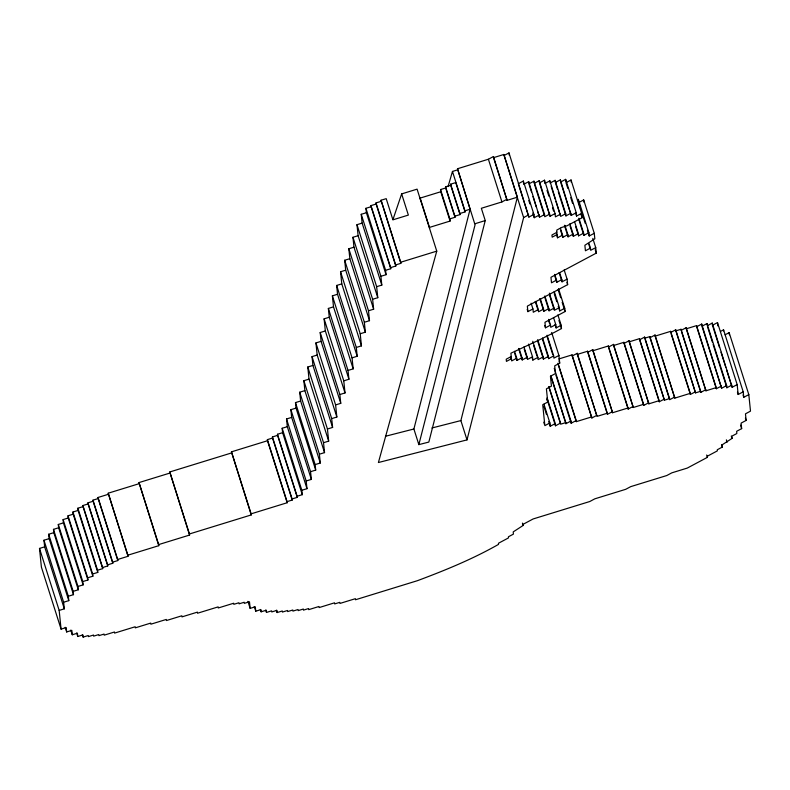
<?xml version="1.0" encoding="UTF-8"?>
<svg xmlns="http://www.w3.org/2000/svg" width="790" height="790" viewBox="0 0 790 790"><rect width="100%" height="100%" fill="white"/><g stroke="black" fill="none" stroke-linecap="round" stroke-linejoin="round"><path stroke-width="1.19" d="M506.973 199.248L501.936 201.934L481.347 208.274L485.248 220.578L428.832 442.074L418.848 444.622L413.891 429L470.099 209.222L457.499 168.754L488.398 159.234L493.434 156.548L507.091 200.344L517.391 197.174L503.842 154.475L493.543 157.654L507.091 200.344M392.936 219.62L401.646 193.906L417.09 189.146L436.761 251.141L378.41 462.525L466.999 439.892L460.876 420.586L517.391 197.174M466.999 439.892L523.622 217.576L503.842 154.475M418.848 444.622L475.057 224.844L457.499 168.754M448.068 186.588L452.463 171.44L457.617 169.85M503.961 155.581L508.997 152.895L528.885 217.092L533.921 214.406L523.336 181.038L518.299 183.724M523.671 184.347L528.707 181.661L539.521 217.22L544.557 214.534L533.971 181.177L528.935 183.863L531.492 191.911M550.047 216.253L539.461 182.885L544.498 180.199L555.084 213.567L550.047 216.253L539.234 180.683L534.198 183.379L533.971 181.177M550.097 183.023L555.133 180.337L565.719 213.695L560.683 216.381L549.87 180.821L544.833 183.507L544.725 182.401M571.2 215.413L560.614 182.056L565.65 179.36L576.236 212.727L571.2 215.413L560.396 179.853L555.36 182.539L555.133 180.337M556.486 232.181L557.217 234.482L552.18 237.168L551.953 234.966L556.99 232.28L556.762 230.078L561.799 227.392L566.953 225.812L582.062 217.744L581.608 213.349L571.032 179.982L565.995 182.668L567.812 188.415M523.622 217.576L528.658 214.89M532.796 213.103L534.257 217.704L539.293 215.018M549.82 214.05L544.784 216.737L544.557 214.534M589.004 243.488L590.466 248.09L585.43 250.776L584.867 245.275L594.831 238.797L594.268 233.297L583.682 199.929L578.645 202.615L580.472 208.363M560.456 214.179L555.419 216.875L555.084 213.567M558.273 191.743L565.936 215.897L570.973 213.211M575.476 212.579L576.572 216.035L581.608 213.349M556.456 234.334L557.552 237.79L562.589 235.104L560.396 228.201M560.624 230.404L562.816 237.306L567.852 234.62L564.929 225.407M564.425 225.308L568.069 236.822L573.115 234.126L569.827 223.777M570.054 225.98L573.333 236.328L578.369 233.643L574.725 222.138M575.673 226.641L578.596 235.845L583.632 233.159L578.892 218.208M578.744 219.255L583.859 235.361L588.896 232.675L578.31 199.307L578.537 201.509M587.405 230.226L589.231 235.983L594.268 233.297M592.806 238.402L595.729 247.606L590.693 250.292L590.466 248.09M595.729 247.606L596.292 253.106L550.956 277.29L551.519 282.79L556.555 280.104L554.738 274.357M554.955 276.559L556.782 282.307L561.818 279.621L559.626 272.718M559.123 272.619L562.045 281.823L567.082 279.137L564.159 269.933M567.082 279.137L567.645 284.637L527.345 306.135L527.908 311.635L532.944 308.949L531.117 303.202M535.768 301.513L538.316 309.571L533.28 312.257L532.944 308.949M540.301 298.729L543.579 309.088L538.543 311.774L538.316 309.571M539.787 298.63L543.806 311.29L548.843 308.594L544.833 295.944M544.685 296.991L549.07 310.796L554.106 308.11L549.356 293.159M554.254 291.52L559.369 307.626L554.333 310.312L554.106 308.11M558.244 306.332L559.705 310.934L564.741 308.248L558.54 288.686M564.741 308.248L565.077 311.546L544.932 322.29L545.495 327.801L550.531 325.115L548.704 319.358M553.602 317.728L555.785 324.631L550.749 327.317L550.531 325.115M555.034 324.483L556.13 327.929L561.167 325.243L557.878 314.884M561.167 325.243L561.502 328.541C544.991 337.626 527.878 345.24 510.903 353.209L511.249 356.517L506.212 359.203L506.43 361.405L511.466 358.719L510.735 356.418M514.537 351.323L516.729 358.226L511.693 360.921L511.466 358.719M514.764 353.525L516.956 360.428L521.993 357.742L519.07 348.538M518.566 348.439L522.22 359.944L527.256 357.258L523.968 346.909M528.5 344.124L532.519 356.774L527.483 359.46L527.256 357.258M532.124 357.781L532.855 360.082L537.891 357.396L532.776 341.28M537.674 339.651L543.155 356.902L538.118 359.598L537.891 357.396M537.536 340.697L543.372 359.104L548.408 356.418L542.572 338.011M542.434 339.068L548.635 358.621L553.671 355.935L547.105 335.227M551.637 332.442L558.935 355.451L553.899 358.137L553.671 355.935M596.904 415.293L591.868 417.979L572.207 355.984L577.243 353.298L597.023 416.399L607.312 413.219L587.651 351.224L577.352 354.394L596.648 415.224M558.935 355.451L559.725 363.163L554.689 365.849L555.469 373.551L550.433 376.238L551.45 386.142L546.404 388.828L547.756 402.041L542.72 404.727L544.853 425.642L549.889 422.956L543.955 404.243M612.467 411.639L607.431 414.325L587.76 352.33L592.796 349.644L612.576 412.736L628.03 407.986L608.359 345.981L592.915 350.74L612.576 412.736M633.284 407.492L613.623 345.497L623.922 342.327L643.583 404.322L633.284 407.492L613.504 344.401L608.468 347.087L608.359 345.981M648.738 402.742L643.702 405.428L624.031 343.423L629.067 340.737L648.847 403.838L659.146 400.668L639.475 338.673L629.176 341.843L648.847 403.838M664.291 399.078L659.255 401.764L639.594 339.769L644.63 337.083L664.41 400.184L669.555 398.594L649.894 336.599L644.739 338.189L644.63 337.083M669.298 398.525L650.002 337.705L655.038 335.009L674.818 398.111L690.263 393.351L670.601 331.356L655.147 336.115L674.818 398.111M695.526 392.867L675.855 330.872L681.01 329.292L700.671 391.287L695.526 392.867L675.746 329.776L670.71 332.462L670.601 331.356M705.934 390.803L686.273 328.798L696.573 325.628L716.234 387.623L705.934 390.803L686.155 327.702L681.118 330.388L681.01 329.292M721.389 386.043L716.352 388.729L696.681 326.734L701.718 324.048L721.606 388.246L726.642 385.56L706.981 323.564L701.945 326.25L721.606 388.246M707.208 325.766L712.244 323.071L732.133 387.278L737.169 384.592L717.498 322.587L712.462 325.273L719.512 347.501M720.529 331.425L723.551 329.815L743.212 391.81L743.775 397.311L748.811 394.625L729.15 332.63L725.121 334.782M548.744 421.584L550.225 426.264L555.261 423.578L547.105 397.844M546.957 398.871L555.489 425.78L560.525 423.094L549.02 386.833M551.055 376.919L565.897 423.707L570.933 421.021L554.234 368.377M555.943 375.26L571.16 423.223L576.196 420.537L558.017 363.222M608.843 348.252L628.139 409.082L633.175 406.396M674.709 397.015L669.673 399.701L669.555 398.594M671.085 333.627L690.381 394.457L695.417 391.771M681.494 331.553L700.789 392.383L705.826 389.697M713.143 344.479L726.869 387.762L731.905 385.076M737.435 392.156L738.176 394.496L743.212 391.81M748.811 394.625L750.5 411.136L745.464 413.832L746.135 420.428L741.099 423.124L741.662 428.624L736.626 431.31L736.853 433.513L731.817 436.199L732.034 438.401L722.08 444.879L722.297 447.081L717.261 449.767L717.379 450.863L707.307 456.235L707.415 457.341L687.27 468.085L671.816 472.845L666.78 475.531L630.736 486.63L625.7 489.316L594.811 498.826L589.774 501.522L533.132 518.961L523.059 524.333L523.168 525.439L513.204 531.907L513.431 534.109L508.395 536.795L508.503 537.901L498.431 543.273L498.549 544.369C472.608 559.123 445.175 570.311 417.416 580.689L355.49 599.758L355.382 598.682L339.937 603.442L339.819 602.336L334.674 603.925L334.565 602.819L319.111 607.579L319.002 606.483L308.702 609.653L308.594 608.547L303.439 610.137L303.33 609.031L298.176 610.621L298.067 609.524L292.922 611.105L292.804 610.008L287.659 611.588L287.54 610.492L282.395 612.072L282.287 610.976L277.132 612.556L276.391 610.226M277.132 612.556L276.905 610.364L271.76 611.944L271.651 610.848L266.497 612.428L266.269 610.226L261.125 611.815L260.897 609.613L255.753 611.193L255.298 606.799L250.154 608.379L249.482 601.773L244.327 603.363L244.219 602.257L239.064 603.846L238.955 602.74L233.81 604.33L233.692 603.234L218.247 607.984L218.139 606.888L197.54 613.228L197.421 612.132L181.977 616.881L181.868 615.785L166.414 620.545L166.305 619.439L150.86 624.199L150.742 623.093L135.297 627.852L135.189 626.756L114.59 633.096L114.481 632L104.181 635.17L104.063 634.064L98.918 635.654L98.809 634.548L93.655 636.138L93.546 635.032L88.391 636.621L88.283 635.525L83.138 637.105L82.91 634.903L77.756 636.493L77.42 633.185L72.275 634.775L71.821 630.371L66.676 631.961L66.222 627.556L61.077 629.136L59.171 610.423L64.316 608.833L63.644 602.227L68.789 600.647L68.345 596.243L73.49 594.653L73.154 591.355L78.299 589.765L77.963 586.466L83.118 584.876L82.782 581.578L87.927 579.988L87.7 577.786L92.855 576.206L92.627 574.004L97.772 572.414L97.555 570.212L102.7 568.632L102.591 567.526L107.736 565.946L107.628 564.84L112.773 563.26L112.664 562.154L117.809 560.564L117.7 559.468L128 556.298L127.881 555.192L158.78 545.683L158.672 544.577L189.561 535.067L189.452 533.961L251.24 514.932L251.131 513.836L287.175 502.736L287.056 501.63L292.211 500.05L292.093 498.944L297.247 497.364L297.129 496.258L302.284 494.678L301.829 490.274L306.984 488.684L306.194 480.982L311.349 479.392L310.559 471.689L315.704 470.099L315.141 464.599L320.296 463.009L319.397 454.201L324.542 452.621L323.535 442.706L328.679 441.126L327.445 429.01L332.6 427.43L331.701 418.621L336.846 417.031L335.612 404.924L340.757 403.334L339.858 394.536L345.013 392.946L343.778 380.839L348.923 379.249L348.025 370.441L353.179 368.861L352.054 357.85L357.199 356.26L356.3 347.452L361.455 345.872L360.22 333.755L365.365 332.175L364.358 322.271L369.503 320.681L368.496 310.776L373.64 309.186L372.633 299.282L377.778 297.692L376.652 286.681L381.807 285.101L380.908 276.293L386.053 274.703L385.609 270.299L390.754 268.719L390.645 267.613L395.79 266.032L395.681 264.926L400.826 263.346L381.047 200.245L386.201 198.655L392.916 219.837L408.361 215.078L401.646 193.906M395.79 266.032L376.129 204.027L376.01 202.931L381.165 201.341M390.754 268.719L371.093 206.713L370.974 205.617L376.129 204.027M386.053 274.703L366.392 212.708L365.938 208.303L371.093 206.713M460.027 214.594L450.725 185.275L450.616 184.179L455.761 182.589L465.063 211.908L459.918 213.498L460.027 214.594L454.882 216.184L454.991 217.28L449.846 218.869L450.063 221.072L429.474 227.411L429.582 228.508M454.991 217.28L445.688 187.961L445.58 186.865L450.725 185.275M450.063 221.072L440.771 191.753L440.544 189.551L445.688 187.961M381.807 285.101L362.136 223.096L361.237 214.297L366.392 212.708M420.28 199.198L420.171 198.093L440.771 191.753M377.778 297.692L358.117 235.697L356.991 224.686L362.136 223.096M373.64 309.186L353.979 247.191L352.962 237.276L358.117 235.697M465.063 211.908L464.954 210.802L470.099 209.222M369.503 320.681L349.842 258.685L348.825 248.771L353.979 247.191M365.365 332.175L345.694 270.18L344.687 260.266L349.842 258.685M474.948 223.748L485.248 220.578M361.455 345.872L341.784 283.877L340.549 271.76L345.694 270.18M400.826 263.346L400.718 262.24L436.761 251.141M357.199 356.26L337.537 294.265L336.639 285.457L341.784 283.877M353.179 368.861L333.508 306.856L332.383 295.855L337.537 294.265M348.923 379.249L329.262 317.254L328.363 308.446L333.508 306.856M345.013 392.946L325.342 330.951L324.107 318.834L329.262 317.254M340.757 403.334L321.096 341.339L320.197 332.531L325.342 330.951M336.846 417.031L317.185 355.036L315.941 342.929L321.096 341.339M332.6 427.43L312.929 365.434L312.03 356.626L317.185 355.036M328.679 441.126L309.018 379.121L307.784 367.014L312.929 365.434M324.542 452.621L304.881 390.615L303.864 380.711L309.018 379.121M320.296 463.009L300.625 401.014L299.726 392.205L304.881 390.615M315.704 470.099L296.043 408.104L295.48 402.594L300.625 401.014M311.349 479.392L291.678 417.397L290.888 409.684L296.043 408.104M306.984 488.684L287.313 426.689L286.533 418.976L291.678 417.397M302.284 494.678L282.613 432.673L282.168 428.269L287.313 426.689M297.247 497.364L277.576 435.359L277.468 434.263L282.613 432.673M292.211 500.05L272.54 438.045L272.432 436.949L277.576 435.359M287.175 502.736L267.504 440.731L267.395 439.635L272.54 438.045M251.24 514.932L231.46 451.841L267.504 440.731M189.561 535.067L169.781 471.966L231.569 452.937M158.78 545.683L139 482.581L169.899 473.072M128 556.298L108.22 493.197L139.109 483.687M117.809 560.564L98.148 498.569L98.029 497.473L108.329 494.303M112.773 563.26L93.111 501.255L92.993 500.159L98.148 498.569M107.736 565.946L88.075 503.941L87.957 502.845L93.111 501.255M102.7 568.632L83.039 506.627L82.92 505.531L88.075 503.941M558.698 359.006L572.088 354.878L591.868 417.979M97.772 572.414L78.111 510.419L77.884 508.217L83.039 506.627M92.855 576.206L73.184 514.201L72.957 512.009L78.111 510.419M87.927 579.988L68.256 517.993L68.039 515.791L73.184 514.201M83.118 584.876L63.447 522.881L63.111 519.583L68.256 517.993M78.299 589.765L58.638 527.769L58.302 524.471L63.447 522.881M73.49 594.653L53.829 532.658L53.483 529.359L58.638 527.769M68.789 600.647L49.128 538.652L48.674 534.247L53.829 532.658M64.316 608.833L44.645 546.838L43.973 540.232L49.128 538.652M61.077 629.136L41.406 567.141L39.5 548.428L44.645 546.838M550.946 375.813L565.788 422.611L560.633 424.191L560.525 423.094M558.125 364.318L576.305 421.633L591.759 416.883M385.451 436.268L413.891 429M431.893 427.992L460.876 420.586M743.035 394.97L743.775 397.311M745.395 418.098L746.135 420.428M721.003 352.182L725.822 367.39M726.563 369.73L732.133 387.278M740.546 425.119L741.662 428.624M707.573 326.932L712.402 342.139M731.293 436.06L732.034 438.401M726.375 439.852L727.116 442.193M721.556 444.74L722.297 447.081M706.675 455L707.415 457.341M645.114 339.354L664.41 400.184M595.196 249.66L596.292 253.106M581.934 212.964L585.222 223.323M580.966 214.297L582.062 217.744M588.866 244.535L590.327 249.136M570.736 197.628L572.562 203.376M555.726 183.685L557.543 189.442M551.193 186.47L555.202 199.129M555.933 201.43L560.317 215.236M547.026 190.41L548.843 196.157M552.496 207.661L553.593 211.118M566.914 282.336L567.645 284.637M534.563 184.524L544.419 215.591M532.954 196.513L536.232 206.871M537.694 211.473L539.521 217.22M558.145 289.683L560.693 297.741M562.154 302.343L565.077 311.546M528.787 200.453L529.883 203.899M554.225 293.673L556.782 301.731M518.665 184.88L528.885 217.092M558.945 320.493L561.502 328.541M549.583 295.361L553.968 309.166M548.566 320.414L549.662 323.861M558.994 360.852L559.725 363.163M544.764 325.5L545.495 327.801M546.966 336.283L552.803 354.69M535.264 301.415L538.178 310.618M488.398 159.234L501.936 201.934M527.177 309.334L527.908 311.635M548.764 386.764L560.268 423.025M533.734 345.783L537.022 356.142M547.026 399.74L547.756 402.041M543.915 406.376L546.512 414.562M524.195 349.111L527.118 358.314M543.757 422.196L544.488 424.497M452.463 171.44L464.954 210.802M510.597 357.465L511.327 359.766M450.616 184.179L459.918 213.498M445.58 186.865L454.882 216.184M440.544 189.551L449.846 218.869M420.171 198.093L429.474 227.411M522.427 523.099L523.168 525.439M381.047 200.245L400.718 262.24M376.01 202.931L395.681 264.926M370.974 205.617L390.645 267.613M365.938 208.303L385.609 270.299M361.237 214.297L380.908 276.293M356.991 224.686L376.652 286.681M352.962 237.276L372.633 299.282M348.825 248.771L368.496 310.776M344.687 260.266L364.358 322.271M340.549 271.76L360.22 333.755M336.639 285.457L356.3 347.452M332.383 295.855L352.054 357.85M328.363 308.446L348.025 370.441M324.107 318.834L343.778 380.839M320.197 332.531L339.858 394.536M315.941 342.929L335.612 404.924M312.03 356.626L331.701 418.621M307.784 367.014L327.445 429.01M303.864 380.711L323.535 442.706M299.726 392.205L319.397 454.201M295.48 402.594L315.141 464.599M290.888 409.684L310.559 471.689M286.533 418.976L306.194 480.982M282.168 428.269L301.829 490.274M277.468 434.263L297.129 496.258M272.432 436.949L292.093 498.944M267.395 439.635L287.056 501.63M231.46 451.841L251.131 513.836M265.756 610.087L266.497 612.428M260.384 609.475L261.125 611.815M254.271 606.523L255.753 611.193M247.922 601.358L250.154 608.379M169.781 471.966L189.452 533.961M139 482.581L158.672 544.577M108.22 493.197L127.881 555.192M98.029 497.473L117.7 559.468M92.993 500.159L112.664 562.154M87.957 502.845L107.628 564.84M82.92 505.531L102.591 567.526M77.884 508.217L97.555 570.212M72.957 512.009L92.627 574.004M68.039 515.791L87.7 577.786M63.111 519.583L82.782 581.578M58.302 524.471L77.963 586.466M53.483 529.359L73.154 591.355M82.387 634.765L83.138 637.105M48.674 534.247L68.345 596.243M76.65 632.978L77.756 636.493M43.973 540.232L63.644 602.227M70.794 630.094L72.275 634.775M65.195 627.28L66.676 631.961M39.5 548.428L59.171 610.423M737.169 384.592L738.176 394.496M729.15 332.63L729.377 334.832M723.551 329.815L723.66 330.911M726.642 385.56L726.869 387.762M717.498 322.587L717.616 323.693M717.725 324.789L717.843 325.895M712.244 323.071L712.462 325.273M716.234 387.623L716.352 388.729M706.981 323.564L707.09 324.66M701.718 324.048L701.826 325.144M696.573 325.628L696.681 326.734M700.671 391.287L700.789 392.383M686.155 327.702L686.273 328.798M690.263 393.351L690.381 394.457M675.746 329.776L675.855 330.872M655.038 335.009L655.147 336.115M659.146 400.668L659.255 401.764M649.894 336.599L650.002 337.705M639.475 338.673L639.594 339.769M643.583 404.322L643.702 405.428M629.067 340.737L629.176 341.843M623.922 342.327L624.031 343.423M628.03 407.986L628.139 409.082M613.504 344.401L613.623 345.497M588.896 232.675L589.231 235.983M607.312 413.219L607.431 414.325M583.682 199.929L583.909 202.131M583.632 233.159L583.859 235.361M592.796 349.644L592.915 350.74M576.236 212.727L576.572 216.035M578.369 233.643L578.596 235.845M571.032 179.982L571.249 182.184M587.651 351.224L587.76 352.33M573.115 234.126L573.333 236.328M565.65 179.36L565.877 181.562M565.719 213.695L565.936 215.897M567.852 234.62L568.069 236.822M560.396 179.853L560.614 182.056M577.243 353.298L577.352 354.394M562.589 235.104L562.816 237.306M572.088 354.878L572.207 355.984M557.217 234.482L557.552 237.79M561.818 279.621L562.045 281.823M576.196 420.537L576.305 421.633M549.87 180.821L549.978 181.917M556.555 280.104L556.782 282.307M559.369 307.626L559.705 310.934M570.933 421.021L571.16 423.223M544.498 180.199L544.606 181.305M555.785 324.631L556.13 327.929M565.788 422.611L565.897 423.707M539.234 180.683L539.461 182.885M548.843 308.594L549.07 310.796M533.921 214.406L534.257 217.704M543.579 309.088L543.806 311.29M548.408 356.418L548.635 358.621M555.261 423.578L555.489 425.78M528.707 181.661L528.826 182.757M543.155 356.902L543.372 359.104M549.889 422.956L550.225 426.264M523.336 181.038L523.563 183.24M532.519 356.774L532.855 360.082M508.997 152.895L509.214 155.097M521.993 357.742L522.22 359.944M516.729 358.226L516.956 360.428M493.434 156.548L493.543 157.654"/></g></svg>
